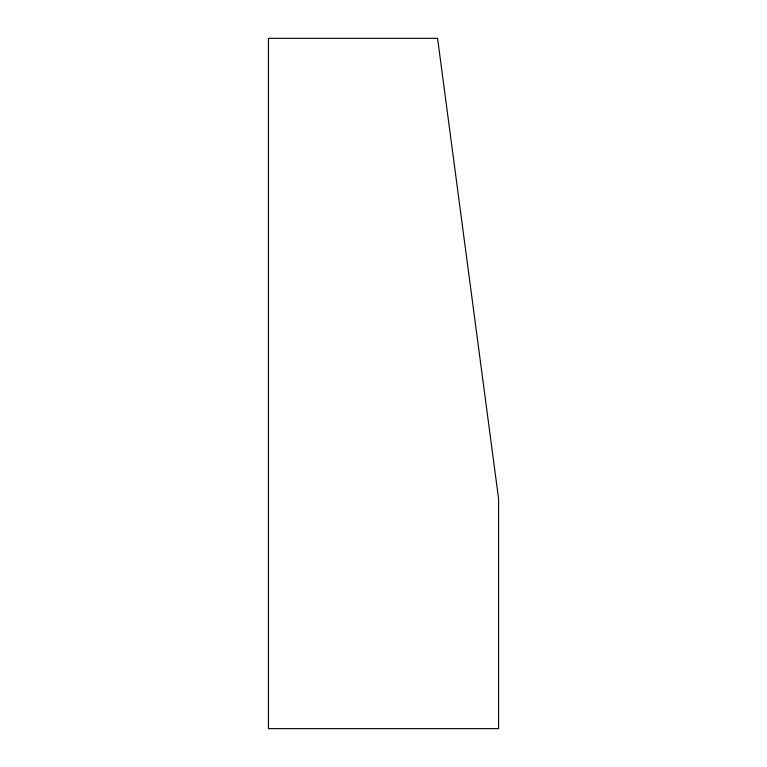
<?xml version="1.0" encoding="UTF-8"?>
<svg xmlns="http://www.w3.org/2000/svg" width="767" height="767" viewBox="0 0 767 767"><rect width="100%" height="100%" fill="white"/><g stroke="black" fill="none" stroke-linecap="round" stroke-linejoin="round"><path stroke-width="1.15" d="M437.573 38.35L268.45 38.35L268.45 728.65L498.55 728.65L498.55 498.55L437.573 38.35"/></g></svg>
